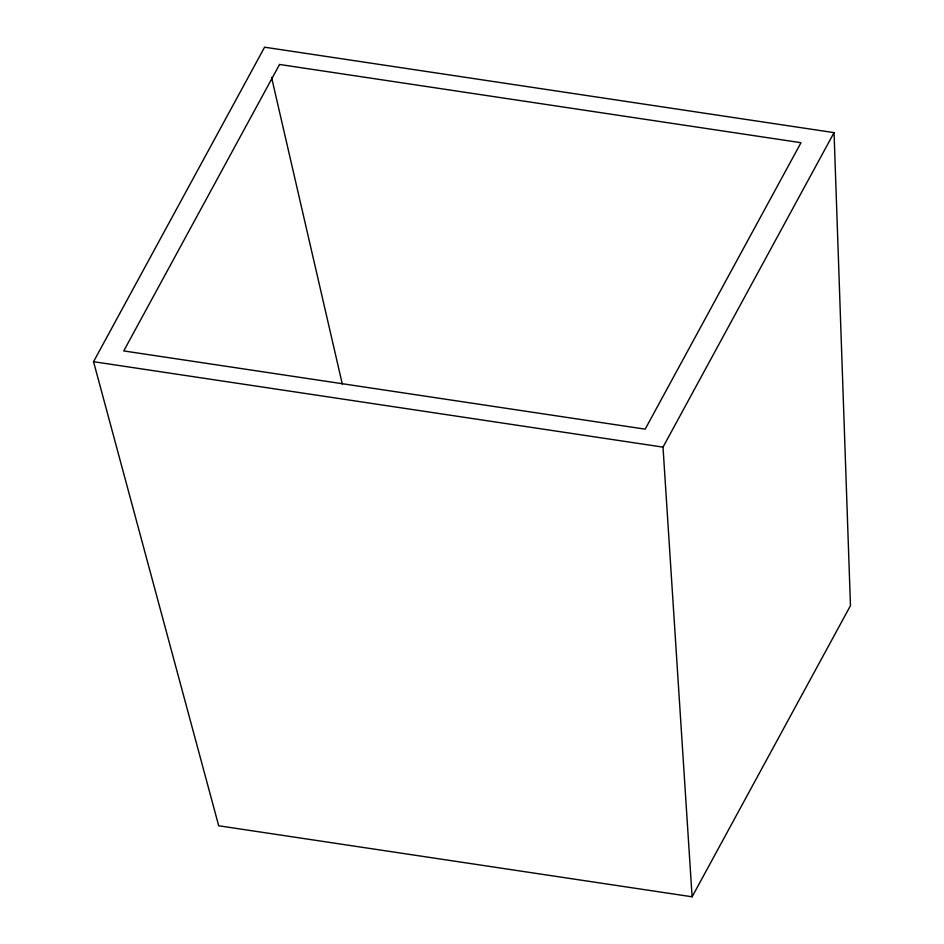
<?xml version="1.0" encoding="UTF-8"?>
<svg xmlns="http://www.w3.org/2000/svg" width="944" height="944" viewBox="0 0 944 944"><rect width="100%" height="100%" fill="white"/><g stroke="black" fill="none" stroke-linecap="round" stroke-linejoin="round"><path stroke-width="1.42" d="M93.539 361.694L264.591 47.2L834.048 132.632L850.461 605.659L692.105 896.8L218.701 825.776L93.539 361.694L663.007 447.126L834.048 132.632M271.542 77.302L342.318 384.102M663.007 447.126L692.105 896.8M279.554 64.463L123.747 350.932L645.177 429.154L800.984 142.697L279.554 64.463"/></g></svg>
